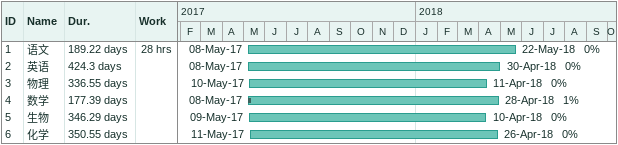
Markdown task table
| ID | Task | Duration | Start | Finish | % complete | Work (h) |
|---|---|---|---|---|---|---|
| 1 | 语文 | 189.22d | 2017-05-08 | 2018-05-22 | 0 | 28 |
| 2 | 英语 | 424.3d | 2017-05-08 | 2018-04-30 | 0 |  |
| 3 | 物理 | 336.55d | 2017-05-10 | 2018-04-11 | 0 |  |
| 4 | 数学 | 177.39d | 2017-05-08 | 2018-04-28 | 1 |  |
| 5 | 生物 | 346.29d | 2017-05-09 | 2018-04-10 | 0 |  |
| 6 | 化学 | 350.55d | 2017-05-11 | 2018-04-26 | 0 |  |
